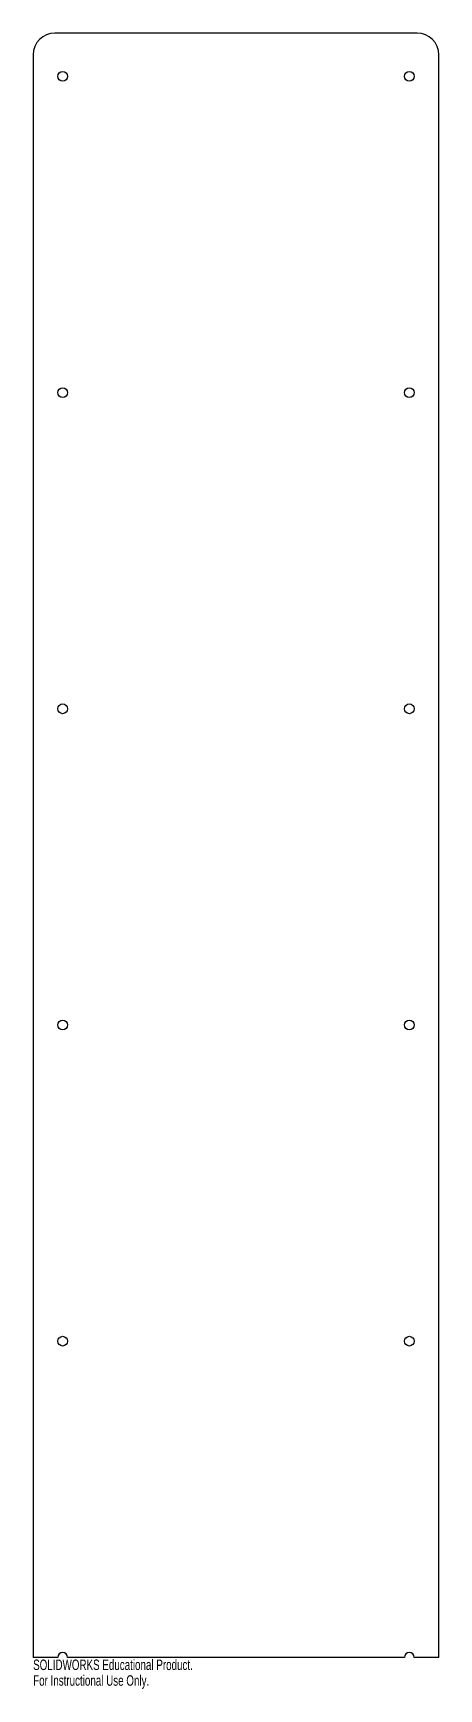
# Model space of a CAD drawing. Header units: millimetres. Extents: x 0 to 187, y 735 to 1500.
import ezdxf

# ---------------------------------------------------------------- set-up
doc = ezdxf.new("R2010")
doc.units = ezdxf.units.MM
doc.styles.add('SLDTEXTSTYLE0', font='TXT', dxfattribs={"width": 0.7})

msp = doc.modelspace()

# ---------------------------------------------------------------- linework, layer by layer
at = {"color": 7, "linetype": 'Continuous', "lineweight": 25}
for p, q in [((177.2, 1500), (10, 1500)), ((0, 1490), (0, 750)), ((187.2, 750), (187.2, 1490)), ((11.35, 750), (0, 750)), ((171.35, 750), (15.85, 750)), ((187.2, 750), (175.85, 750))]:
    msp.add_line(p, q, dxfattribs=at)
for centre in [(13.6, 1480), (173.6, 1480), (13.6, 1334), (173.6, 1334), (13.6, 1188), (173.6, 1188), (13.6, 1042), (173.6, 1042), (13.6, 896), (173.6, 896)]:
    msp.add_circle(centre, 2.25, dxfattribs=at)
for centre, radius, start, end in [((10, 1490), 10, 90, 180), ((177.2, 1490), 10, 0, 90), ((13.6, 750), 2.25, 360, 180), ((173.6, 750), 2.25, 360, 180)]:
    msp.add_arc(centre, radius, start, end, dxfattribs=at)

# ---------------------------------------------------------------- texts
at = {"color": 7, "linetype": 'Continuous', "char_height": 4.8336, "attachment_point": 1, "style": 'SLDTEXTSTYLE0'}
for s, insert in [('SOLIDWORKS Educational Product.', (0, 748.98)), ('For Instructional Use Only.', (0, 741.73))]:
    msp.add_mtext(s, dxfattribs=dict(at, insert=insert))

doc.saveas('drawing.dxf')
